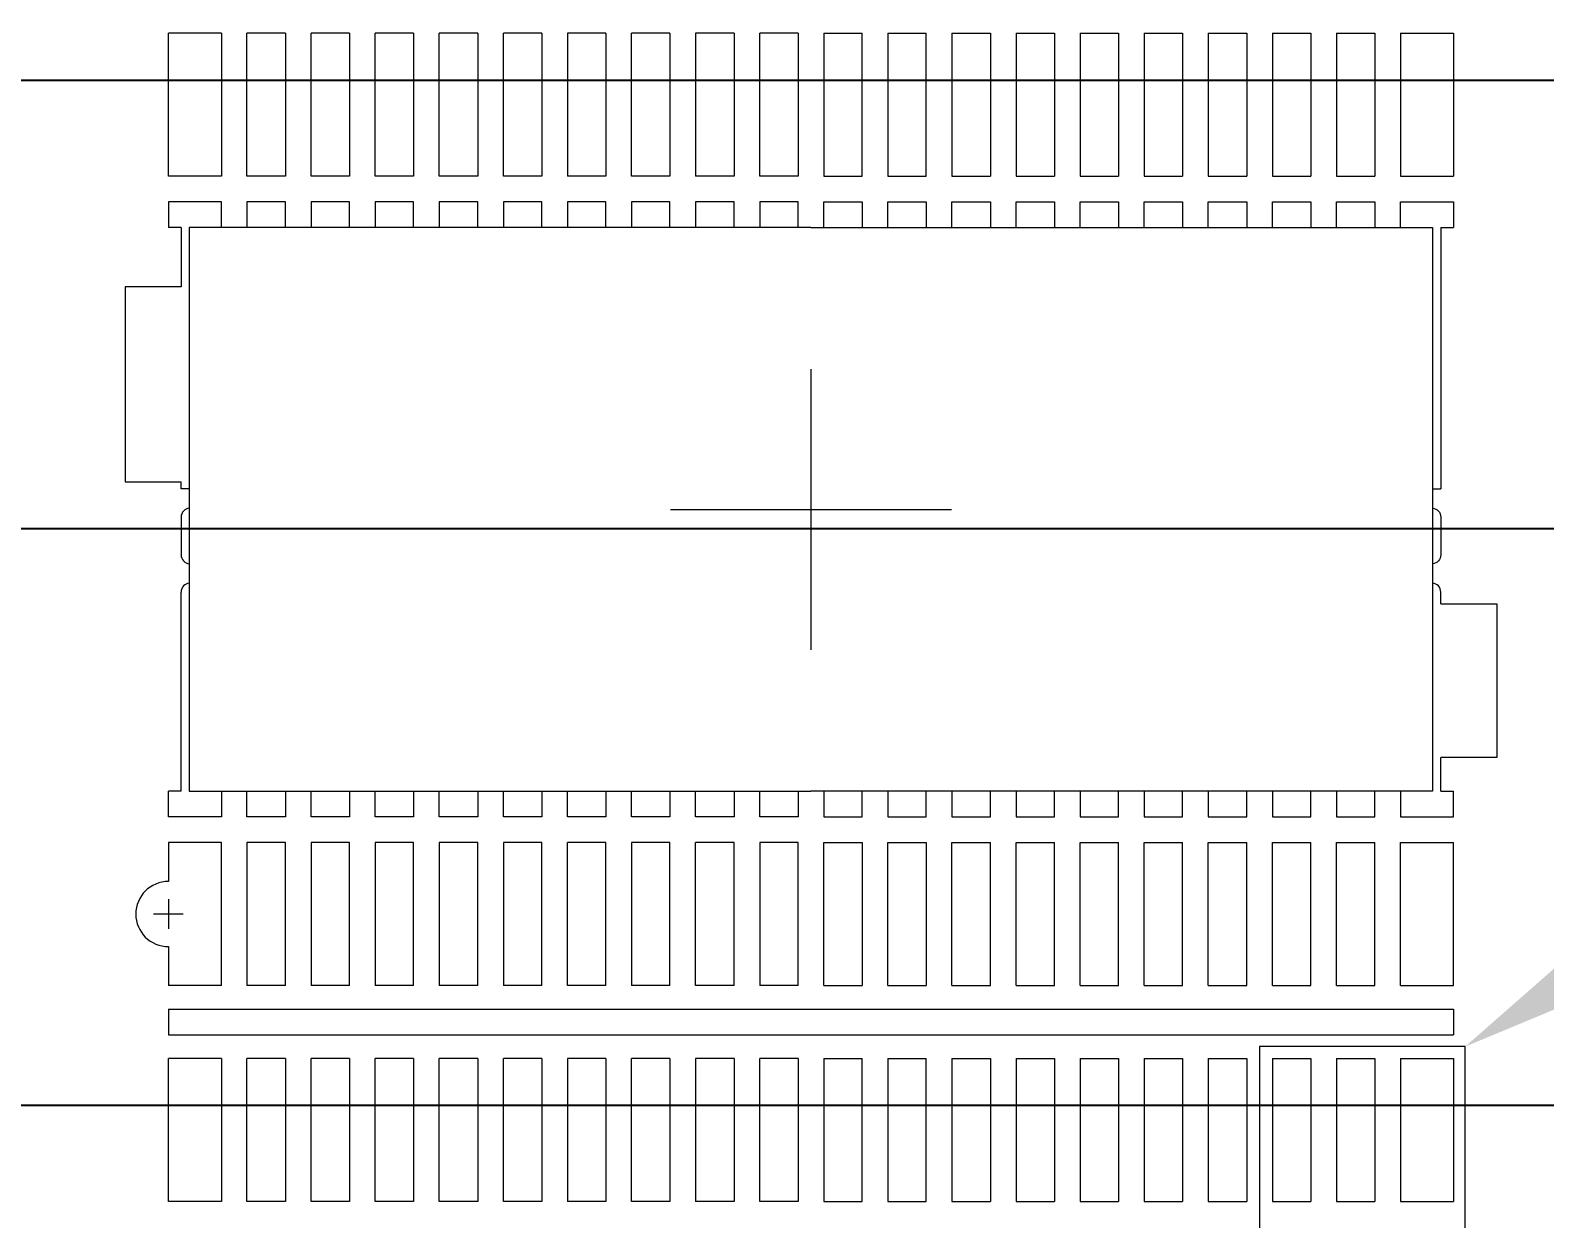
# Model space of a CAD drawing. Extents: x -683 to -626, y -6 to 110.
# Drawn here: x -650.43 to -638.62, y 33.31 to 42.58 of the extents above; entities that cross this region are included whole.
import ezdxf
from ezdxf import colors
from ezdxf.entities.mleader import LeaderData, LeaderLine
from ezdxf.math import Vec2, Vec3

# ---------------------------------------------------------------- set-up
doc = ezdxf.new("R2010")
doc.units = 0
doc.linetypes.add('CENTER', pattern=[50.8, 31.75, -6.35, 6.35, -6.35])
doc.linetypes.add('PHANTOM', pattern=[63.5, 31.75, -6.35, 6.35, -6.35, 6.35, -6.35])
doc.layers.get('Defpoints').update_dxf_attribs({"lineweight": 0})
for name, color, linetype, lineweight in [('CEN', 3, 'CENTER', 0), ('D Frame', 7, 'Continuous', 0), ('dim', 255, 'Continuous', 0), ('hid', 5, 'Continuous', 0), ('PKG', 6, 'PHANTOM', 9)]:
    doc.layers.add(name, color=color, linetype=linetype, lineweight=lineweight)
doc.styles.add('BZ', font='simplex.shx')
doc.styles.add('SIMPLEX', font='SIMPLEX.SHX')
doc.dimstyles.new('St2.ZB3', dxfattribs={"dimtxt": 1.25, "dimasz": 0.05, "dimexe": 0.03, "dimexo": 0.02, "dimgap": 0.03, "dimtad": 0, "dimdec": 4, "dimzin": 0, "dimdsep": 46, "dimtxsty": 'BZ', "dimcen": 0.03, "dimclrd": 7, "dimclre": 1, "dimadec": 0, "dimazin": 0, "dimtfac": 1, "dimtdec": 4, "dimtmove": 0, "dimatfit": 3, "dimfxl": 1, "dimtolj": 1, "dimtzin": 0, "dimarcsym": 0})

# ---------------------------------------------------------------- blocks, each defined once
blk = doc.blocks.new('*D53')
at = {"layer": 'Defpoints', "color": 0, "lineweight": 0, "transparency": 16777216}
for p in [(623.033, 388.95), (633.703, 311.366), (633.703, 297.012)]:
    blk.add_point(p, dxfattribs=at)
at = {"layer": 'dim', "color": 1, "lineweight": -2, "transparency": 16777216}
blk.add_line((633.703, 311.346), (633.703, 297.012), dxfattribs=at)
at = {"layer": 'dim', "color": 0, "transparency": 16777216, "insert": (633.703, 293.41), "char_height": 1.25, "attachment_point": 5, "rotation": 90, "style": 'BZ'}
blk.add_mtext('\\A1;10.6700', dxfattribs=at)
blk = doc.blocks.new('*D54')
at = {"layer": 'Defpoints', "color": 0, "lineweight": 0, "transparency": 16777216}
for p in [(623.033, 388.95), (639.053, 304.965), (639.053, 297.012)]:
    blk.add_point(p, dxfattribs=at)
at = {"layer": 'dim', "color": 1, "lineweight": -2, "transparency": 16777216}
blk.add_line((639.053, 304.945), (639.053, 297.012), dxfattribs=at)
at = {"layer": 'dim', "color": 0, "transparency": 16777216, "insert": (639.053, 293.41), "char_height": 1.25, "attachment_point": 5, "rotation": 90, "style": 'BZ'}
blk.add_mtext('\\A1;16.0200', dxfattribs=at)
blk = doc.blocks.new('*D55')
at = {"layer": 'Defpoints', "color": 0, "lineweight": 0, "transparency": 16777216}
for p in [(623.033, 388.95), (643.053, 305.11), (643.053, 297.012)]:
    blk.add_point(p, dxfattribs=at)
at = {"layer": 'dim', "color": 1, "lineweight": -2, "transparency": 16777216}
blk.add_line((643.053, 305.09), (643.053, 297.012), dxfattribs=at)
at = {"layer": 'dim', "color": 0, "transparency": 16777216, "insert": (643.053, 293.291), "char_height": 1.25, "attachment_point": 5, "rotation": 90, "style": 'BZ'}
blk.add_mtext('\\A1;20.0200', dxfattribs=at)
blk = doc.blocks.new('*D76')
at = {"layer": 'Defpoints', "color": 0, "lineweight": 0, "transparency": 16777216}
for p in [(623.033, 388.95), (649.868, 339.643), (632.418, 338.5)]:
    blk.add_point(p, dxfattribs=at)
at = {"layer": 'dim', "color": 1, "lineweight": -2, "transparency": 16777216}
for p, q in [((649.668, 338.5), (649.768, 339.643)), ((649.768, 339.643), (649.868, 339.643)), ((632.438, 338.5), (649.668, 338.5))]:
    blk.add_line(p, q, dxfattribs=at)
at = {"layer": 'dim', "color": 0, "transparency": 16777216, "insert": (653.589, 339.643), "char_height": 1.25, "attachment_point": 5, "style": 'BZ'}
blk.add_mtext('\\A1;50.4500', dxfattribs=at)
blk = doc.blocks.new('*D77')
at = {"layer": 'Defpoints', "color": 0, "lineweight": 0, "transparency": 16777216}
for p in [(623.033, 388.95), (646.093, 338.1), (649.868, 338.1)]:
    blk.add_point(p, dxfattribs=at)
at = {"layer": 'dim', "color": 1, "lineweight": -2, "transparency": 16777216}
blk.add_line((646.113, 338.1), (649.868, 338.1), dxfattribs=at)
at = {"layer": 'dim', "color": 0, "transparency": 16777216, "insert": (653.589, 338.1), "char_height": 1.25, "attachment_point": 5, "style": 'BZ'}
blk.add_mtext('\\A1;50.8500', dxfattribs=at)
blk = doc.blocks.new('*D78')
at = {"layer": 'Defpoints', "color": 0, "lineweight": 0, "transparency": 16777216}
for p in [(623.033, 388.95), (632.418, 335), (649.868, 335)]:
    blk.add_point(p, dxfattribs=at)
at = {"layer": 'dim', "color": 1, "lineweight": -2, "transparency": 16777216}
blk.add_line((632.438, 335), (649.868, 335), dxfattribs=at)
at = {"layer": 'dim', "color": 0, "transparency": 16777216, "insert": (653.589, 335), "char_height": 1.25, "attachment_point": 5, "style": 'BZ'}
blk.add_mtext('\\A1;53.9500', dxfattribs=at)
blk = doc.blocks.new('*D79')
at = {"layer": 'Defpoints', "color": 0, "lineweight": 0, "transparency": 16777216}
for p in [(623.033, 388.95), (632.418, 330.5), (649.868, 330.5)]:
    blk.add_point(p, dxfattribs=at)
at = {"layer": 'dim', "color": 1, "lineweight": -2, "transparency": 16777216}
blk.add_line((632.438, 330.5), (649.868, 330.5), dxfattribs=at)
at = {"layer": 'dim', "color": 0, "transparency": 16777216, "insert": (653.589, 330.5), "char_height": 1.25, "attachment_point": 5, "style": 'BZ'}
blk.add_mtext('\\A1;58.4500', dxfattribs=at)
blk = doc.blocks.new('*D80')
at = {"layer": 'Defpoints', "color": 0, "lineweight": 0, "transparency": 16777216}
for p in [(623.033, 388.95), (649.868, 328.13), (632.418, 327)]:
    blk.add_point(p, dxfattribs=at)
at = {"layer": 'dim', "color": 1, "lineweight": -2, "transparency": 16777216}
for p, q in [((649.668, 327), (649.768, 328.13)), ((649.768, 328.13), (649.868, 328.13)), ((632.438, 327), (649.668, 327))]:
    blk.add_line(p, q, dxfattribs=at)
at = {"layer": 'dim', "color": 0, "transparency": 16777216, "insert": (653.469, 328.13), "char_height": 1.25, "attachment_point": 5, "style": 'BZ'}
blk.add_mtext('\\A1;61.9500', dxfattribs=at)
blk = doc.blocks.new('*D81')
at = {"layer": 'Defpoints', "color": 0, "lineweight": 0, "transparency": 16777216}
for p in [(623.033, 388.95), (649.868, 325.088), (646.093, 324.2)]:
    blk.add_point(p, dxfattribs=at)
at = {"layer": 'dim', "color": 1, "lineweight": -2, "transparency": 16777216}
for p, q in [((649.668, 324.2), (649.768, 325.088)), ((649.768, 325.088), (649.868, 325.088)), ((646.113, 324.2), (649.668, 324.2))]:
    blk.add_line(p, q, dxfattribs=at)
at = {"layer": 'dim', "color": 0, "transparency": 16777216, "insert": (653.589, 325.088), "char_height": 1.25, "attachment_point": 5, "style": 'BZ'}
blk.add_mtext('\\A1;64.7500', dxfattribs=at)
blk = doc.blocks.new('*D82')
at = {"layer": 'Defpoints', "color": 0, "lineweight": 0, "transparency": 16777216}
for p in [(623.033, 388.95), (649.868, 323.511), (632.418, 322.5)]:
    blk.add_point(p, dxfattribs=at)
at = {"layer": 'dim', "color": 1, "lineweight": -2, "transparency": 16777216}
for p, q in [((649.668, 322.5), (649.768, 323.511)), ((649.768, 323.511), (649.868, 323.511)), ((632.438, 322.5), (649.668, 322.5))]:
    blk.add_line(p, q, dxfattribs=at)
at = {"layer": 'dim', "color": 0, "transparency": 16777216, "insert": (653.589, 323.511), "char_height": 1.25, "attachment_point": 5, "style": 'BZ'}
blk.add_mtext('\\A1;66.4500', dxfattribs=at)
blk = doc.blocks.new('*D83')
at = {"layer": 'Defpoints', "color": 0, "lineweight": 0, "transparency": 16777216}
for p in [(623.033, 388.95), (646.093, 322.1), (649.868, 322.1)]:
    blk.add_point(p, dxfattribs=at)
at = {"layer": 'dim', "color": 1, "lineweight": -2, "transparency": 16777216}
blk.add_line((646.113, 322.1), (649.868, 322.1), dxfattribs=at)
at = {"layer": 'dim', "color": 0, "transparency": 16777216, "insert": (653.589, 322.1), "char_height": 1.25, "attachment_point": 5, "style": 'BZ'}
blk.add_mtext('\\A1;66.8500', dxfattribs=at)
blk = doc.blocks.new('*D84')
at = {"layer": 'Defpoints', "color": 0, "lineweight": 0, "transparency": 16777216}
for p in [(623.033, 388.95), (632.418, 319), (649.868, 319)]:
    blk.add_point(p, dxfattribs=at)
at = {"layer": 'dim', "color": 1, "lineweight": -2, "transparency": 16777216}
blk.add_line((632.438, 319), (649.868, 319), dxfattribs=at)
at = {"layer": 'dim', "color": 0, "transparency": 16777216, "insert": (653.589, 319), "char_height": 1.25, "attachment_point": 5, "style": 'BZ'}
blk.add_mtext('\\A1;69.9500', dxfattribs=at)
blk = doc.blocks.new('*D85')
at = {"layer": 'Defpoints', "color": 0, "lineweight": 0, "transparency": 16777216}
for p in [(623.033, 388.95), (632.418, 314.5), (649.868, 314.5)]:
    blk.add_point(p, dxfattribs=at)
at = {"layer": 'dim', "color": 1, "lineweight": -2, "transparency": 16777216}
blk.add_line((632.438, 314.5), (649.868, 314.5), dxfattribs=at)
at = {"layer": 'dim', "color": 0, "transparency": 16777216, "insert": (653.589, 314.5), "char_height": 1.25, "attachment_point": 5, "style": 'BZ'}
blk.add_mtext('\\A1;74.4500', dxfattribs=at)
blk = doc.blocks.new('*D86')
at = {"layer": 'Defpoints', "color": 0, "lineweight": 0, "transparency": 16777216}
for p in [(623.033, 388.95), (649.868, 309.318), (632.418, 308)]:
    blk.add_point(p, dxfattribs=at)
at = {"layer": 'dim', "color": 1, "lineweight": -2, "transparency": 16777216}
for p, q in [((649.668, 308), (649.768, 309.318)), ((649.768, 309.318), (649.868, 309.318)), ((632.438, 308), (649.668, 308))]:
    blk.add_line(p, q, dxfattribs=at)
at = {"layer": 'dim', "color": 0, "transparency": 16777216, "insert": (653.589, 309.318), "char_height": 1.25, "attachment_point": 5, "style": 'BZ'}
blk.add_mtext('\\A1;80.9500', dxfattribs=at)
blk = doc.blocks.new('*D87')
at = {"layer": 'Defpoints', "color": 0, "lineweight": 0, "transparency": 16777216}
for p in [(623.033, 388.95), (632.418, 311), (649.868, 311)]:
    blk.add_point(p, dxfattribs=at)
at = {"layer": 'dim', "color": 1, "lineweight": -2, "transparency": 16777216}
blk.add_line((632.438, 311), (649.868, 311), dxfattribs=at)
at = {"layer": 'dim', "color": 0, "transparency": 16777216, "insert": (653.589, 311), "char_height": 1.25, "attachment_point": 5, "style": 'BZ'}
blk.add_mtext('\\A1;77.9500', dxfattribs=at)
blk = doc.blocks.new('*D88')
at = {"layer": 'Defpoints', "color": 0, "lineweight": 0, "transparency": 16777216}
for p in [(623.033, 388.95), (646.093, 307.05), (649.868, 307.05)]:
    blk.add_point(p, dxfattribs=at)
at = {"layer": 'dim', "color": 1, "lineweight": -2, "transparency": 16777216}
blk.add_line((646.113, 307.05), (649.868, 307.05), dxfattribs=at)
at = {"layer": 'dim', "color": 0, "transparency": 16777216, "insert": (653.469, 307.05), "char_height": 1.25, "attachment_point": 5, "style": 'BZ'}
blk.add_mtext('\\A1;81.9000', dxfattribs=at)

msp = doc.modelspace()

# ---------------------------------------------------------------- linework, layer by layer
at = {"layer": 'CEN'}
for p, q in [((-644.34085, 39.93944), (-644.34085, 37.74869)), ((-645.43622, 38.84406), (-643.24547, 38.84406)), ((-649.35435, 35.80156), (-649.35435, 35.57156)), ((-649.23935, 35.68656), (-649.46935, 35.68656))]:
    msp.add_line(p, q, dxfattribs=at)
at = {"layer": 'D Frame'}
for p, q in [((-648.94085, 42.55906), (-649.35435, 42.55906)), ((-649.35435, 41.44406), (-649.35435, 42.55906)), ((-648.94085, 42.55906), (-648.94085, 41.44406)), ((-648.44085, 42.55906), (-648.74085, 42.55906)), ((-648.74085, 41.44406), (-648.74085, 42.55906)), ((-648.44085, 42.55906), (-648.44085, 41.44406)), ((-647.94085, 42.55906), (-648.24085, 42.55906)), ((-648.24085, 41.44406), (-648.24085, 42.55906)), ((-647.94085, 42.55906), (-647.94085, 41.44406)), ((-647.44085, 42.55906), (-647.74085, 42.55906)), ((-647.74085, 41.44406), (-647.74085, 42.55906)), ((-647.44085, 42.55906), (-647.44085, 41.44406)), ((-646.94085, 42.55906), (-647.24085, 42.55906)), ((-647.24085, 41.44406), (-647.24085, 42.55906)), ((-646.94085, 42.55906), (-646.94085, 41.44406)), ((-646.44085, 42.55906), (-646.74085, 42.55906)), ((-646.74085, 41.44406), (-646.74085, 42.55906)), ((-646.44085, 42.55906), (-646.44085, 41.44406)), ((-645.94085, 42.55906), (-646.24085, 42.55906)), ((-646.24085, 42.55906), (-646.24085, 41.44406)), ((-645.94085, 42.55906), (-645.94085, 41.44406)), ((-645.44085, 42.55906), (-645.74085, 42.55906)), ((-645.74085, 41.44406), (-645.74085, 42.55906)), ((-645.44085, 42.55906), (-645.44085, 41.44406)), ((-644.94085, 42.55906), (-645.24085, 42.55906)), ((-645.24085, 42.55906), (-645.24085, 41.44406)), ((-644.94085, 42.55906), (-644.94085, 41.44406)), ((-644.44085, 42.55906), (-644.74085, 42.55906)), ((-644.74085, 41.44406), (-644.74085, 42.55906)), ((-644.44085, 42.55906), (-644.44085, 41.44406)), ((-644.24085, 42.55906), (-643.94085, 42.55906)), ((-644.24085, 42.55906), (-644.24085, 41.44406)), ((-643.94085, 41.44406), (-643.94085, 42.55906)), ((-643.74085, 42.55906), (-643.44085, 42.55906)), ((-643.74085, 42.55906), (-643.74085, 41.44406)), ((-643.44085, 41.44406), (-643.44085, 42.55906)), ((-643.24085, 42.55906), (-642.94085, 42.55906)), ((-643.24085, 42.55906), (-643.24085, 41.44406)), ((-642.94085, 42.55906), (-642.94085, 41.44406)), ((-642.74085, 42.55906), (-642.44085, 42.55906)), ((-642.74085, 42.55906), (-642.74085, 41.44406)), ((-642.44085, 42.55906), (-642.44085, 41.44406)), ((-642.24085, 42.55906), (-641.94085, 42.55906)), ((-642.24085, 42.55906), (-642.24085, 41.44406)), ((-641.94085, 42.55906), (-641.94085, 41.44406)), ((-641.74085, 42.55906), (-641.44085, 42.55906)), ((-641.74085, 42.55906), (-641.74085, 41.44406)), ((-641.44085, 42.55906), (-641.44085, 41.44406)), ((-641.24085, 42.55906), (-640.94085, 42.55906)), ((-641.24085, 42.55906), (-641.24085, 41.44406)), ((-640.94085, 42.55906), (-640.94085, 41.44406)), ((-640.74085, 42.55906), (-640.44085, 42.55906)), ((-640.74085, 42.55906), (-640.74085, 41.44406)), ((-640.44085, 42.55906), (-640.44085, 41.44406)), ((-640.24085, 42.55906), (-639.94085, 42.55906)), ((-640.24085, 42.55906), (-640.24085, 41.44406)), ((-639.94085, 42.55906), (-639.94085, 41.44406)), ((-639.74085, 42.55906), (-639.32735, 42.55906)), ((-639.74085, 42.55906), (-639.74085, 41.44406)), ((-639.32735, 42.55906), (-639.32735, 41.44406)), ((-648.94085, 41.44406), (-649.35435, 41.44406)), ((-648.44085, 41.44406), (-648.74085, 41.44406)), ((-647.94085, 41.44406), (-648.24085, 41.44406)), ((-647.44085, 41.44406), (-647.74085, 41.44406)), ((-646.94085, 41.44406), (-647.24085, 41.44406)), ((-646.44085, 41.44406), (-646.74085, 41.44406)), ((-645.94085, 41.44406), (-646.24085, 41.44406)), ((-645.44085, 41.44406), (-645.74085, 41.44406)), ((-644.94085, 41.44406), (-645.24085, 41.44406)), ((-644.44085, 41.44406), (-644.74085, 41.44406)), ((-644.24085, 41.44406), (-643.94085, 41.44406)), ((-643.74085, 41.44406), (-643.44085, 41.44406)), ((-643.24085, 41.44406), (-642.94085, 41.44406)), ((-642.74085, 41.44406), (-642.44085, 41.44406)), ((-642.24085, 41.44406), (-641.94085, 41.44406)), ((-641.74085, 41.44406), (-641.44085, 41.44406)), ((-641.24085, 41.44406), (-640.94085, 41.44406)), ((-640.74085, 41.44406), (-640.44085, 41.44406)), ((-640.24085, 41.44406), (-639.94085, 41.44406)), ((-639.74085, 41.44406), (-639.32735, 41.44406)), ((-649.35435, 41.24406), (-649.35435, 41.04406)), ((-648.94085, 41.24406), (-649.35435, 41.24406)), ((-648.94085, 41.04406), (-648.94085, 41.24406)), ((-648.44085, 41.24406), (-648.74085, 41.24406)), ((-648.74085, 41.24406), (-648.74085, 41.04406)), ((-648.44085, 41.04406), (-648.44085, 41.24406)), ((-647.94085, 41.24406), (-648.24085, 41.24406)), ((-648.24085, 41.24406), (-648.24085, 41.04406)), ((-647.94085, 41.04406), (-647.94085, 41.24406)), ((-647.44085, 41.24406), (-647.74085, 41.24406)), ((-647.74085, 41.24406), (-647.74085, 41.04406)), ((-647.44085, 41.04406), (-647.44085, 41.24406)), ((-646.94085, 41.24406), (-647.24085, 41.24406)), ((-647.24085, 41.24406), (-647.24085, 41.04406)), ((-646.94085, 41.04406), (-646.94085, 41.24406)), ((-646.44085, 41.24406), (-646.74085, 41.24406)), ((-646.74085, 41.24406), (-646.74085, 41.04406)), ((-646.44085, 41.04406), (-646.44085, 41.24406)), ((-645.94085, 41.24406), (-646.24085, 41.24406)), ((-646.24085, 41.24406), (-646.24085, 41.04406)), ((-645.94085, 41.04406), (-645.94085, 41.24406)), ((-645.44085, 41.24406), (-645.74085, 41.24406)), ((-645.74085, 41.24406), (-645.74085, 41.04406)), ((-645.44085, 41.04406), (-645.44085, 41.24406)), ((-644.94085, 41.24406), (-645.24085, 41.24406)), ((-645.24085, 41.24406), (-645.24085, 41.04406)), ((-644.94085, 41.04406), (-644.94085, 41.24406)), ((-644.44085, 41.24406), (-644.74085, 41.24406)), ((-644.74085, 41.24406), (-644.74085, 41.04406)), ((-644.44085, 41.04406), (-644.44085, 41.24406)), ((-644.24085, 41.04406), (-644.24085, 41.24406)), ((-644.24085, 41.24406), (-643.94085, 41.24406)), ((-643.94085, 41.24406), (-643.94085, 41.04406)), ((-643.74085, 41.04406), (-643.74085, 41.24406)), ((-643.74085, 41.24406), (-643.44085, 41.24406)), ((-643.44085, 41.24406), (-643.44085, 41.04406)), ((-643.24085, 41.04406), (-643.24085, 41.24406)), ((-643.24085, 41.24406), (-642.94085, 41.24406)), ((-642.94085, 41.24406), (-642.94085, 41.04406)), ((-642.74085, 41.04406), (-642.74085, 41.24406)), ((-642.74085, 41.24406), (-642.44085, 41.24406)), ((-642.44085, 41.24406), (-642.44085, 41.04406)), ((-642.24085, 41.04406), (-642.24085, 41.24406)), ((-642.24085, 41.24406), (-641.94085, 41.24406)), ((-641.94085, 41.24406), (-641.94085, 41.04406)), ((-641.74085, 41.04406), (-641.74085, 41.24406)), ((-641.74085, 41.24406), (-641.44085, 41.24406)), ((-641.44085, 41.24406), (-641.44085, 41.04406)), ((-641.24085, 41.04406), (-641.24085, 41.24406)), ((-641.24085, 41.24406), (-640.94085, 41.24406)), ((-640.94085, 41.24406), (-640.94085, 41.04406)), ((-640.74085, 41.04406), (-640.74085, 41.24406)), ((-640.74085, 41.24406), (-640.44085, 41.24406)), ((-640.44085, 41.24406), (-640.44085, 41.04406)), ((-640.24085, 41.04406), (-640.24085, 41.24406)), ((-640.24085, 41.24406), (-639.94085, 41.24406)), ((-639.94085, 41.24406), (-639.94085, 41.04406)), ((-639.74085, 41.04406), (-639.74085, 41.24406)), ((-639.74085, 41.24406), (-639.32735, 41.24406)), ((-639.32735, 41.24406), (-639.32735, 41.04406)), ((-649.25435, 41.04406), (-649.35435, 41.04406)), ((-649.25435, 41.04406), (-649.25435, 40.58006)), ((-639.42735, 41.04406), (-639.32735, 41.04406)), ((-639.42735, 41.04406), (-639.42735, 39.00406)), ((-649.25435, 40.58006), (-649.69085, 40.58006)), ((-649.69085, 40.58006), (-649.69085, 39.06006)), ((-649.69085, 39.06006), (-649.25435, 39.06006)), ((-649.25435, 39.00406), (-649.25435, 39.06006)), ((-649.19085, 39.00406), (-649.25435, 39.00406)), ((-639.49085, 39.00406), (-639.42735, 39.00406)), ((-649.25435, 36.64406), (-649.25435, 38.19906)), ((-639.42735, 38.10806), (-639.42735, 38.19906)), ((-639.42735, 38.10806), (-638.99085, 38.10806)), ((-638.99085, 38.10806), (-638.99085, 36.90806)), ((-638.99085, 36.90806), (-639.42735, 36.90806)), ((-639.42735, 36.64406), (-639.42735, 36.90806)), ((-649.25435, 36.64406), (-649.35435, 36.64406)), ((-649.35435, 36.44406), (-649.35435, 36.64406)), ((-648.94085, 36.64406), (-648.94085, 36.44406)), ((-648.74085, 36.44406), (-648.74085, 36.64406)), ((-648.44085, 36.64406), (-648.44085, 36.44406)), ((-648.24085, 36.44406), (-648.24085, 36.64406)), ((-647.94085, 36.64406), (-647.94085, 36.44406)), ((-647.74085, 36.44406), (-647.74085, 36.64406)), ((-647.44085, 36.64406), (-647.44085, 36.44406)), ((-647.24085, 36.44406), (-647.24085, 36.64406)), ((-646.94085, 36.64406), (-646.94085, 36.44406)), ((-646.74085, 36.44406), (-646.74085, 36.64406)), ((-646.44085, 36.64406), (-646.44085, 36.44406)), ((-646.24085, 36.44406), (-646.24085, 36.64406)), ((-645.94085, 36.64406), (-645.94085, 36.44406)), ((-645.74085, 36.44406), (-645.74085, 36.64406)), ((-645.44085, 36.64406), (-645.44085, 36.44406)), ((-645.24085, 36.44406), (-645.24085, 36.64406)), ((-644.94085, 36.64406), (-644.94085, 36.44406)), ((-644.74085, 36.44406), (-644.74085, 36.64406)), ((-644.44085, 36.64406), (-644.44085, 36.44406)), ((-644.24085, 36.64406), (-644.24085, 36.44406)), ((-643.94085, 36.44406), (-643.94085, 36.64406)), ((-643.74085, 36.64406), (-643.74085, 36.44406)), ((-643.44085, 36.44406), (-643.44085, 36.64406)), ((-643.24085, 36.64406), (-643.24085, 36.44406)), ((-642.94085, 36.44406), (-642.94085, 36.64406)), ((-642.74085, 36.64406), (-642.74085, 36.44406)), ((-642.44085, 36.44406), (-642.44085, 36.64406)), ((-642.24085, 36.64406), (-642.24085, 36.44406)), ((-641.94085, 36.44406), (-641.94085, 36.64406)), ((-641.74085, 36.64406), (-641.74085, 36.44406)), ((-641.44085, 36.44406), (-641.44085, 36.64406)), ((-641.24085, 36.64406), (-641.24085, 36.44406)), ((-640.94085, 36.44406), (-640.94085, 36.64406)), ((-640.74085, 36.64406), (-640.74085, 36.44406)), ((-640.44085, 36.44406), (-640.44085, 36.64406)), ((-640.24085, 36.64406), (-640.24085, 36.44406)), ((-639.94085, 36.44406), (-639.94085, 36.64406)), ((-639.74085, 36.64406), (-639.74085, 36.44406)), ((-639.42735, 36.64406), (-639.32735, 36.64406)), ((-639.32735, 36.44406), (-639.32735, 36.64406)), ((-648.94085, 36.44406), (-649.35435, 36.44406)), ((-648.44085, 36.44406), (-648.74085, 36.44406)), ((-647.94085, 36.44406), (-648.24085, 36.44406)), ((-647.44085, 36.44406), (-647.74085, 36.44406)), ((-646.94085, 36.44406), (-647.24085, 36.44406)), ((-646.44085, 36.44406), (-646.74085, 36.44406)), ((-645.94085, 36.44406), (-646.24085, 36.44406)), ((-645.44085, 36.44406), (-645.74085, 36.44406)), ((-644.94085, 36.44406), (-645.24085, 36.44406)), ((-644.44085, 36.44406), (-644.74085, 36.44406)), ((-644.24085, 36.44406), (-643.94085, 36.44406)), ((-643.74085, 36.44406), (-643.44085, 36.44406)), ((-643.24085, 36.44406), (-642.94085, 36.44406)), ((-642.74085, 36.44406), (-642.44085, 36.44406)), ((-642.24085, 36.44406), (-641.94085, 36.44406)), ((-641.74085, 36.44406), (-641.44085, 36.44406)), ((-641.24085, 36.44406), (-640.94085, 36.44406)), ((-640.74085, 36.44406), (-640.44085, 36.44406)), ((-640.24085, 36.44406), (-639.94085, 36.44406)), ((-639.74085, 36.44406), (-639.32735, 36.44406)), ((-648.94085, 36.24406), (-649.35435, 36.24406)), ((-649.35435, 36.24406), (-649.35435, 35.94056)), ((-648.94085, 35.12906), (-648.94085, 36.24406)), ((-648.44085, 36.24406), (-648.74085, 36.24406)), ((-648.74085, 36.24406), (-648.74085, 35.12906)), ((-648.44085, 35.12906), (-648.44085, 36.24406)), ((-647.94085, 36.24406), (-648.24085, 36.24406)), ((-648.24085, 36.24406), (-648.24085, 35.12906)), ((-647.94085, 35.12906), (-647.94085, 36.24406)), ((-647.44085, 36.24406), (-647.74085, 36.24406)), ((-647.74085, 36.24406), (-647.74085, 35.12906)), ((-647.44085, 35.12906), (-647.44085, 36.24406)), ((-646.94085, 36.24406), (-647.24085, 36.24406)), ((-647.24085, 36.24406), (-647.24085, 35.12906)), ((-646.94085, 35.12906), (-646.94085, 36.24406)), ((-646.44085, 36.24406), (-646.74085, 36.24406)), ((-646.74085, 36.24406), (-646.74085, 35.12906)), ((-646.44085, 35.12906), (-646.44085, 36.24406)), ((-645.94085, 36.24406), (-646.24085, 36.24406)), ((-646.24085, 35.12906), (-646.24085, 36.24406)), ((-645.94085, 35.12906), (-645.94085, 36.24406)), ((-645.44085, 36.24406), (-645.74085, 36.24406)), ((-645.74085, 36.24406), (-645.74085, 35.12906)), ((-645.44085, 35.12906), (-645.44085, 36.24406)), ((-644.94085, 36.24406), (-645.24085, 36.24406)), ((-645.24085, 35.12906), (-645.24085, 36.24406)), ((-644.94085, 35.12906), (-644.94085, 36.24406)), ((-644.44085, 36.24406), (-644.74085, 36.24406)), ((-644.74085, 36.24406), (-644.74085, 35.12906)), ((-644.44085, 35.12906), (-644.44085, 36.24406)), ((-644.24085, 36.24406), (-643.94085, 36.24406)), ((-644.24085, 35.12906), (-644.24085, 36.24406)), ((-643.94085, 36.24406), (-643.94085, 35.12906)), ((-643.74085, 36.24406), (-643.44085, 36.24406)), ((-643.74085, 35.12906), (-643.74085, 36.24406)), ((-643.44085, 36.24406), (-643.44085, 35.12906)), ((-643.24085, 36.24406), (-642.94085, 36.24406)), ((-643.24085, 35.12906), (-643.24085, 36.24406)), ((-642.94085, 35.12906), (-642.94085, 36.24406)), ((-642.74085, 36.24406), (-642.44085, 36.24406)), ((-642.74085, 35.12906), (-642.74085, 36.24406)), ((-642.44085, 35.12906), (-642.44085, 36.24406)), ((-642.24085, 36.24406), (-641.94085, 36.24406)), ((-642.24085, 35.12906), (-642.24085, 36.24406)), ((-641.94085, 35.12906), (-641.94085, 36.24406)), ((-641.74085, 36.24406), (-641.44085, 36.24406)), ((-641.74085, 35.12906), (-641.74085, 36.24406)), ((-641.44085, 35.12906), (-641.44085, 36.24406)), ((-641.24085, 36.24406), (-640.94085, 36.24406)), ((-641.24085, 35.12906), (-641.24085, 36.24406)), ((-640.94085, 35.12906), (-640.94085, 36.24406)), ((-640.74085, 36.24406), (-640.44085, 36.24406)), ((-640.74085, 35.12906), (-640.74085, 36.24406)), ((-640.44085, 35.12906), (-640.44085, 36.24406)), ((-640.24085, 36.24406), (-639.94085, 36.24406)), ((-640.24085, 35.12906), (-640.24085, 36.24406)), ((-639.94085, 35.12906), (-639.94085, 36.24406)), ((-639.74085, 36.24406), (-639.32735, 36.24406)), ((-639.74085, 35.12906), (-639.74085, 36.24406)), ((-639.32735, 35.12906), (-639.32735, 36.24406)), ((-649.35435, 35.43256), (-649.35435, 35.12906)), ((-648.94085, 35.12906), (-649.35435, 35.12906)), ((-648.44085, 35.12906), (-648.74085, 35.12906)), ((-647.94085, 35.12906), (-648.24085, 35.12906)), ((-647.44085, 35.12906), (-647.74085, 35.12906)), ((-646.94085, 35.12906), (-647.24085, 35.12906)), ((-646.44085, 35.12906), (-646.74085, 35.12906)), ((-645.94085, 35.12906), (-646.24085, 35.12906)), ((-645.44085, 35.12906), (-645.74085, 35.12906)), ((-644.94085, 35.12906), (-645.24085, 35.12906)), ((-644.44085, 35.12906), (-644.74085, 35.12906)), ((-644.24085, 35.12906), (-643.94085, 35.12906)), ((-643.74085, 35.12906), (-643.44085, 35.12906)), ((-643.24085, 35.12906), (-642.94085, 35.12906)), ((-642.74085, 35.12906), (-642.44085, 35.12906)), ((-642.24085, 35.12906), (-641.94085, 35.12906)), ((-641.74085, 35.12906), (-641.44085, 35.12906)), ((-641.24085, 35.12906), (-640.94085, 35.12906)), ((-640.74085, 35.12906), (-640.44085, 35.12906)), ((-640.24085, 35.12906), (-639.94085, 35.12906)), ((-639.74085, 35.12906), (-639.32735, 35.12906)), ((-649.35435, 34.94406), (-639.32735, 34.94406)), ((-649.35435, 34.94406), (-649.35435, 34.74406)), ((-639.32735, 34.94406), (-639.32735, 34.74406)), ((-649.35435, 34.74406), (-639.32735, 34.74406)), ((-648.94085, 34.55906), (-649.35435, 34.55906)), ((-649.35435, 33.44406), (-649.35435, 34.55906)), ((-648.94085, 34.55906), (-648.94085, 33.44406)), ((-648.44085, 34.55906), (-648.74085, 34.55906)), ((-648.74085, 33.44406), (-648.74085, 34.55906)), ((-648.44085, 34.55906), (-648.44085, 33.44406)), ((-647.94085, 34.55906), (-648.24085, 34.55906)), ((-648.24085, 33.44406), (-648.24085, 34.55906)), ((-647.94085, 34.55906), (-647.94085, 33.44406)), ((-647.44085, 34.55906), (-647.74085, 34.55906)), ((-647.74085, 33.44406), (-647.74085, 34.55906)), ((-647.44085, 34.55906), (-647.44085, 33.44406)), ((-646.94085, 34.55906), (-647.24085, 34.55906)), ((-647.24085, 33.44406), (-647.24085, 34.55906)), ((-646.94085, 34.55906), (-646.94085, 33.44406)), ((-646.44085, 34.55906), (-646.74085, 34.55906)), ((-646.74085, 33.44406), (-646.74085, 34.55906)), ((-646.44085, 34.55906), (-646.44085, 33.44406)), ((-645.94085, 34.55906), (-646.24085, 34.55906)), ((-646.24085, 34.55906), (-646.24085, 33.44406)), ((-645.94085, 34.55906), (-645.94085, 33.44406)), ((-645.44085, 34.55906), (-645.74085, 34.55906)), ((-645.74085, 33.44406), (-645.74085, 34.55906)), ((-645.44085, 34.55906), (-645.44085, 33.44406)), ((-644.94085, 34.55906), (-645.24085, 34.55906)), ((-645.24085, 34.55906), (-645.24085, 33.44406)), ((-644.94085, 34.55906), (-644.94085, 33.44406)), ((-644.44085, 34.55906), (-644.74085, 34.55906)), ((-644.74085, 33.44406), (-644.74085, 34.55906)), ((-644.44085, 34.55906), (-644.44085, 33.44406)), ((-644.24085, 34.55906), (-643.94085, 34.55906)), ((-644.24085, 34.55906), (-644.24085, 33.44406)), ((-643.94085, 33.44406), (-643.94085, 34.55906)), ((-643.74085, 34.55906), (-643.44085, 34.55906)), ((-643.74085, 34.55906), (-643.74085, 33.44406)), ((-643.44085, 33.44406), (-643.44085, 34.55906)), ((-643.24085, 34.55906), (-642.94085, 34.55906)), ((-643.24085, 34.55906), (-643.24085, 33.44406)), ((-642.94085, 34.55906), (-642.94085, 33.44406)), ((-642.74085, 34.55906), (-642.44085, 34.55906)), ((-642.74085, 34.55906), (-642.74085, 33.44406)), ((-642.44085, 34.55906), (-642.44085, 33.44406)), ((-642.24085, 34.55906), (-641.94085, 34.55906)), ((-642.24085, 34.55906), (-642.24085, 33.44406)), ((-641.94085, 34.55906), (-641.94085, 33.44406)), ((-641.74085, 34.55906), (-641.44085, 34.55906)), ((-641.74085, 34.55906), (-641.74085, 33.44406)), ((-641.44085, 34.55906), (-641.44085, 33.44406)), ((-641.24085, 34.55906), (-640.94085, 34.55906)), ((-641.24085, 34.55906), (-641.24085, 33.44406)), ((-640.94085, 34.55906), (-640.94085, 33.44406)), ((-640.74085, 34.55906), (-640.44085, 34.55906)), ((-640.74085, 34.55906), (-640.74085, 33.44406)), ((-640.44085, 34.55906), (-640.44085, 33.44406)), ((-640.24085, 34.55906), (-639.94085, 34.55906)), ((-640.24085, 34.55906), (-640.24085, 33.44406)), ((-639.94085, 34.55906), (-639.94085, 33.44406)), ((-639.74085, 34.55906), (-639.32735, 34.55906)), ((-639.74085, 34.55906), (-639.74085, 33.44406)), ((-639.32735, 34.55906), (-639.32735, 33.44406)), ((-648.94085, 33.44406), (-649.35435, 33.44406)), ((-648.44085, 33.44406), (-648.74085, 33.44406)), ((-647.94085, 33.44406), (-648.24085, 33.44406)), ((-647.44085, 33.44406), (-647.74085, 33.44406)), ((-646.94085, 33.44406), (-647.24085, 33.44406)), ((-646.44085, 33.44406), (-646.74085, 33.44406)), ((-645.94085, 33.44406), (-646.24085, 33.44406)), ((-645.44085, 33.44406), (-645.74085, 33.44406)), ((-644.94085, 33.44406), (-645.24085, 33.44406)), ((-644.44085, 33.44406), (-644.74085, 33.44406)), ((-644.24085, 33.44406), (-643.94085, 33.44406)), ((-643.74085, 33.44406), (-643.44085, 33.44406)), ((-643.24085, 33.44406), (-642.94085, 33.44406)), ((-642.74085, 33.44406), (-642.44085, 33.44406)), ((-642.24085, 33.44406), (-641.94085, 33.44406)), ((-641.74085, 33.44406), (-641.44085, 33.44406)), ((-641.24085, 33.44406), (-640.94085, 33.44406)), ((-640.74085, 33.44406), (-640.44085, 33.44406)), ((-640.24085, 33.44406), (-639.94085, 33.44406)), ((-639.74085, 33.44406), (-639.32735, 33.44406))]:
    msp.add_line(p, q, dxfattribs=at)
for points in [[(-649.19085, 38.85376, 0.38723206), (-649.25435, 38.78406), (-649.25435, 38.48906, 0.38723206), (-649.19085, 38.41936, 0.38723206)], [(-639.49085, 38.85376, -0.38723206), (-639.42735, 38.78406), (-639.42735, 38.48906, -0.38723206), (-639.49085, 38.41936, -0.38723206)]]:
    msp.add_lwpolyline(points, format="xyb", dxfattribs=at)
for centre, radius, start, end in [((-649.18435, 38.19906), 0.07, 95.327998, 180), ((-639.49735, 38.19906), 0.07, 0, 84.672002), ((-649.35435, 35.68656), 0.254, 90, 270)]:
    msp.add_arc(centre, radius, start, end, dxfattribs=at)
at = {"layer": 'hid'}
msp.add_lwpolyline([(-639.23716, 32.93242), (-639.23716, 34.65156), (-640.84085, 34.65156), (-640.84085, 32.93242)], close=True, dxfattribs=at)
at = {"layer": 'PKG', "ltscale": 20}
for points in [[(-644.34085, 41.04406), (-649.19085, 41.04406), (-649.19085, 36.64406), (-644.34085, 36.64406)], [(-644.34085, 41.04406), (-639.49085, 41.04406), (-639.49085, 36.64406), (-644.34085, 36.64406)]]:
    msp.add_lwpolyline(points, dxfattribs=at)

# ---------------------------------------------------------------- dimensions: what is measured, and where the dimension line sits
at = {"layer": 'dim', "color": 7}
for feature_location, offset, dtype, picture, middle in [((-649.69085, 15.06006), (0, -14.35405), 1, '*D53', (-649.69085, -2.89542)), ((-644.34085, 8.65881), (0, -7.95279), 1, '*D54', (-644.34085, -2.89542)), ((-640.34085, 8.8043), (0, -8.09828), 1, '*D55', (-640.34085, -3.01446)), ((-650.976, 42.19406), (17.45006, 1.14354), 0, '*D76', (-629.80547, 43.33761)), ((-637.30085, 41.79406), (3.7749, 0), 0, '*D77', (-629.80547, 41.79406)), ((-650.976, 38.69406), (17.45006, 0), 0, '*D78', (-629.80547, 38.69406)), ((-650.976, 34.19406), (17.45006, 0), 0, '*D79', (-629.80547, 34.19406)), ((-650.976, 30.69406), (17.45006, 1.12996), 0, '*D80', (-629.92451, 31.82402)), ((-637.30085, 27.89406), (3.7749, 0.88809), 0, '*D81', (-629.80547, 28.78215)), ((-650.976, 26.19406), (17.45006, 1.01148), 0, '*D82', (-629.80547, 27.20554)), ((-637.30085, 25.79406), (3.7749, 0), 0, '*D83', (-629.80547, 25.79406)), ((-650.976, 22.69406), (17.45006, 0), 0, '*D84', (-629.80547, 22.69406)), ((-650.976, 18.19406), (17.45006, 0), 0, '*D85', (-629.80547, 18.19406)), ((-650.976, 11.69406), (17.45006, 1.31772), 0, '*D86', (-629.80547, 13.01178)), ((-650.976, 14.69406), (17.45006, 0), 0, '*D87', (-629.80547, 14.69406)), ((-637.30085, 10.74406), (3.7749, 0), 0, '*D88', (-629.92451, 10.74406))]:
    dim = msp.add_ordinate_dim(feature_location=feature_location, offset=offset, dtype=dtype, origin=(-660.36085, 92.64406), dimstyle='St2.ZB3', dxfattribs=at)
    dim.commit()
    dim.dimension.update_dxf_attribs({"geometry": picture, "text_midpoint": middle, "insert": (-1283.39399, -296.30581)})

# ---------------------------------------------------------------- leaders
ml = msp.add_multileader_mtext('Standard', dxfattribs=at)
ml.set_content("DETAIL'A'", color=7, style='SIMPLEX')
ml.set_leader_properties()
ml.build(insert=Vec2(0, 0))
ml.multileader.update_dxf_attribs({"dogleg_length": 0.36, "arrow_head_size": 1.25})
ctx = ml.context
ctx.base_point, ctx.char_height, ctx.arrow_head_size, ctx.landing_gap_size, ctx.plane_origin = Vec3(-633.25373, 36.42653), 1.25, 1.25, 0.02, Vec3(-640.96899, 34.25075)
ctx.attachment_type = 2
notes = []
notes.append((ctx, [(0, (1, 1, 0), (-636.39041, 36.42653), (1, 0), 3.13667, [(0, [(-639.23716, 34.65156)], 0, [])])]))
ctx.mtext.insert, ctx.mtext.flow_direction = Vec3(-633.23373, 37.17653), 5
for ctx, leaders in notes:
    for number, flags, end, landing, length, lines in leaders:
        leader = LeaderData()
        leader.index, (leader.has_last_leader_line, leader.has_dogleg_vector, leader.attachment_direction) = number, flags
        leader.last_leader_point, leader.dogleg_vector, leader.dogleg_length = Vec3(end), Vec3(landing), length
        for number, points, colour, breaks in lines:
            line = LeaderLine()
            line.index, line.vertices, line.color, line.breaks = number, Vec3.list(points), colors.encode_raw_color(colour), breaks
            leader.lines.append(line)
        ctx.leaders.append(leader)

doc.saveas('drawing.dxf')
